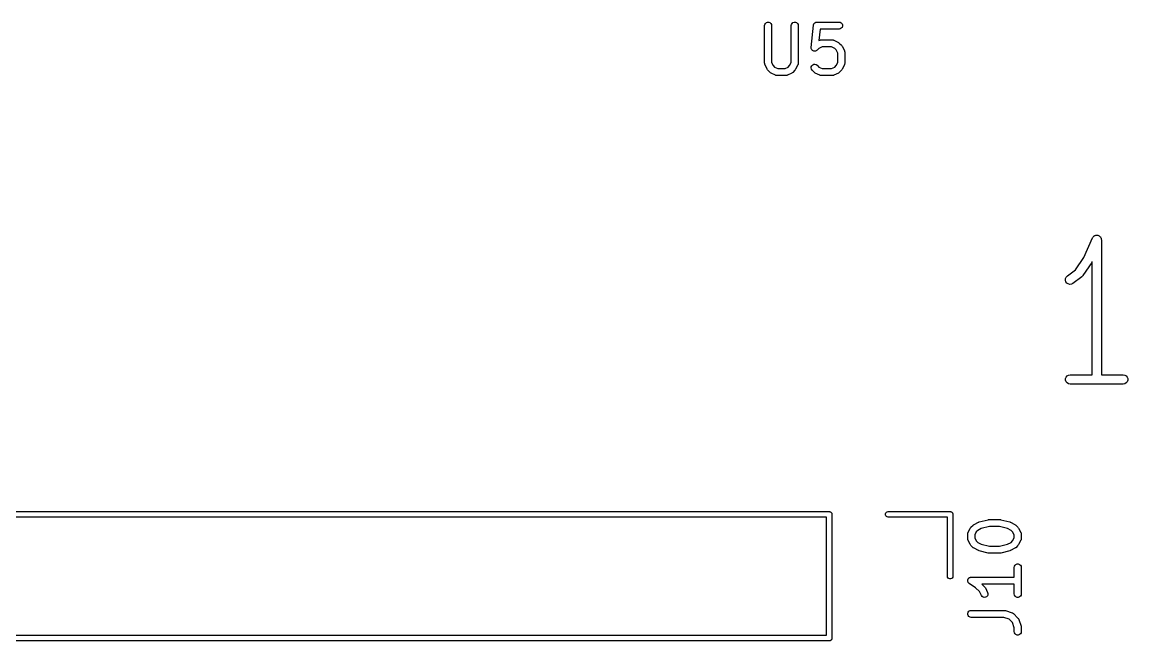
# Model space of a CAD drawing. Extents: x 135.1 to 182.9, y -142 to -62.3.
# Drawn here: x 154.4 to 178.17, y -75.6 to -62.3 of the extents above; entities that cross this region are included whole.
import ezdxf

# ---------------------------------------------------------------- set-up
doc = ezdxf.new("R2010")
doc.units = 0
doc.header["$MEASUREMENT"] = 0
doc.layers.add('BLACK', color=7, linetype='CONTINUOUS')

msp = doc.modelspace()

# ---------------------------------------------------------------- linework, layer by layer
at = {"layer": 'Black'}
for p, q in [((170.363, -62.3784), (170.368, -62.3527)), ((170.363, -63.1879), (170.363, -62.3784)), ((170.368, -62.3527), (170.381, -62.3302)), ((170.381, -62.3302), (170.401, -62.3134)), ((170.401, -62.3134), (170.425, -62.3045)), ((170.425, -62.3045), (170.451, -62.3045)), ((170.451, -62.3045), (170.476, -62.3134)), ((170.476, -62.3134), (170.496, -62.3302)), ((170.496, -62.3302), (170.509, -62.3527)), ((170.509, -62.3527), (170.513, -62.3784)), ((170.513, -62.3784), (170.513, -63.1702)), ((170.935, -62.3784), (170.939, -62.3527)), ((170.935, -63.1702), (170.935, -62.3784)), ((170.939, -62.3527), (170.952, -62.3302)), ((170.952, -62.3302), (170.972, -62.3134)), ((170.972, -62.3134), (170.996, -62.3045)), ((170.996, -62.3045), (171.023, -62.3045)), ((171.023, -62.3045), (171.047, -62.3134)), ((171.047, -62.3134), (171.067, -62.3302)), ((171.067, -62.3302), (171.08, -62.3527)), ((171.08, -62.3527), (171.085, -62.3784)), ((171.085, -62.3784), (171.085, -63.1879)), ((171.363, -62.8471), (171.411, -62.3709)), ((171.411, -62.3709), (171.412, -62.3682)), ((171.412, -62.3654), (171.415, -62.3557)), ((171.412, -62.3682), (171.412, -62.3654)), ((171.415, -62.3557), (171.418, -62.3458)), ((171.418, -62.3458), (171.42, -62.3435)), ((171.42, -62.3435), (171.421, -62.3409)), ((171.421, -62.3409), (171.427, -62.333)), ((171.427, -62.333), (171.433, -62.3247)), ((171.433, -62.3247), (171.436, -62.3231)), ((171.436, -62.3231), (171.438, -62.3209)), ((171.438, -62.3209), (171.446, -62.3158)), ((171.446, -62.3158), (171.455, -62.31)), ((171.455, -62.31), (171.458, -62.3093)), ((171.458, -62.3093), (171.46, -62.3079)), ((171.46, -62.3079), (171.47, -62.3061)), ((171.47, -62.3061), (171.48, -62.3036)), ((171.48, -62.3036), (171.483, -62.3039)), ((171.483, -62.3039), (171.486, -62.3034)), ((171.486, -62.3034), (171.962, -62.3034)), ((171.554, -62.4534), (171.529, -62.7016)), ((171.962, -62.4534), (171.554, -62.4534)), ((171.962, -62.3034), (171.988, -62.3079)), ((171.988, -62.4489), (171.962, -62.4534)), ((171.988, -62.3079), (172.01, -62.3209)), ((172.01, -62.4358), (171.988, -62.4489)), ((172.01, -62.3209), (172.027, -62.3409)), ((172.027, -62.4159), (172.01, -62.4358)), ((172.027, -62.3409), (172.036, -62.3654)), ((172.036, -62.3914), (172.027, -62.4159)), ((172.036, -62.3654), (172.036, -62.3914)), ((171.529, -62.7016), (171.547, -62.6923)), ((171.547, -62.6923), (171.552, -62.691)), ((171.552, -62.691), (171.555, -62.6889)), ((171.555, -62.6889), (171.564, -62.6873)), ((171.564, -62.6873), (171.572, -62.6848)), ((171.572, -62.6848), (171.577, -62.6851)), ((171.577, -62.6851), (171.581, -62.6843)), ((171.581, -62.6843), (171.819, -62.6843)), ((171.819, -62.6843), (171.823, -62.6851)), ((171.823, -62.6851), (171.828, -62.6848)), ((171.828, -62.6848), (171.836, -62.6873)), ((171.836, -62.6873), (171.845, -62.6889)), ((171.845, -62.6889), (171.848, -62.691)), ((171.848, -62.691), (171.853, -62.6923)), ((171.853, -62.6923), (171.948, -62.7399)), ((171.948, -62.7399), (171.957, -62.747)), ((171.364, -62.8476), (171.363, -62.8471)), ((171.363, -62.848), (171.364, -62.8476)), ((171.364, -62.8605), (171.363, -62.848)), ((171.365, -62.8731), (171.364, -62.8605)), ((171.366, -62.8735), (171.365, -62.8731)), ((171.366, -62.874), (171.366, -62.8735)), ((171.371, -62.8854), (171.366, -62.874)), ((171.376, -62.8968), (171.371, -62.8854)), ((171.376, -62.8972), (171.376, -62.8968)), ((171.377, -62.8976), (171.376, -62.8972)), ((171.386, -62.9065), (171.377, -62.8976)), ((171.394, -62.9155), (171.386, -62.9065)), ((171.395, -62.9157), (171.394, -62.9155)), ((171.395, -62.916), (171.395, -62.9157)), ((171.406, -62.9213), (171.395, -62.916)), ((171.418, -62.9268), (171.406, -62.9213)), ((171.419, -62.927), (171.418, -62.9268)), ((171.418, -62.9268), (171.418, -62.9268)), ((171.431, -62.9281), (171.419, -62.927)), ((171.444, -62.9294), (171.431, -62.9281)), ((171.445, -62.9293), (171.444, -62.9292)), ((171.444, -62.9292), (171.444, -62.9294)), ((171.457, -62.926), (171.445, -62.9293)), ((171.469, -62.9229), (171.457, -62.926)), ((171.47, -62.9225), (171.469, -62.9227)), ((171.469, -62.9227), (171.469, -62.9229)), ((171.48, -62.9153), (171.47, -62.9225)), ((171.49, -62.9083), (171.48, -62.9153)), ((171.491, -62.9079), (171.49, -62.9083)), ((171.53, -62.8686), (171.491, -62.9076)), ((171.491, -62.9076), (171.491, -62.9079)), ((171.599, -62.8343), (171.53, -62.8686)), ((171.801, -62.8343), (171.599, -62.8343)), ((171.87, -62.8686), (171.801, -62.8343)), ((171.9, -62.899), (171.87, -62.8686)), ((171.935, -62.9675), (171.9, -62.899)), ((171.935, -63.1702), (171.935, -62.9675)), ((171.957, -62.747), (171.967, -62.7539)), ((171.967, -62.7539), (172.015, -62.8015)), ((172.015, -62.8015), (172.022, -62.8114)), ((172.022, -62.8114), (172.029, -62.821)), ((172.029, -62.821), (172.077, -62.9163)), ((172.077, -62.9163), (172.078, -62.9204)), ((172.078, -62.9204), (172.08, -62.9242)), ((172.08, -62.9242), (172.082, -62.9328)), ((172.082, -62.9328), (172.084, -62.9412)), ((172.084, -62.9412), (172.084, -62.9456)), ((172.084, -62.9456), (172.085, -62.9498)), ((172.085, -62.9498), (172.085, -63.1879)), ((170.364, -63.1922), (170.363, -63.1879)), ((170.364, -63.1965), (170.364, -63.1922)), ((170.366, -63.2049), (170.364, -63.1965)), ((170.368, -63.2136), (170.366, -63.2049)), ((170.37, -63.2173), (170.368, -63.2136)), ((170.371, -63.2214), (170.37, -63.2173)), ((170.513, -63.1702), (170.547, -63.2387)), ((170.9, -63.2387), (170.935, -63.1702)), ((171.078, -63.2173), (171.077, -63.2214)), ((171.08, -63.2136), (171.078, -63.2173)), ((171.082, -63.2049), (171.08, -63.2136)), ((171.084, -63.1965), (171.082, -63.2049)), ((171.085, -63.1879), (171.084, -63.1922)), ((171.084, -63.1922), (171.084, -63.1965)), ((171.395, -63.2217), (171.419, -63.2107)), ((171.419, -63.2107), (171.445, -63.2084)), ((171.445, -63.2084), (171.47, -63.2152)), ((171.47, -63.2152), (171.491, -63.2301)), ((171.9, -63.2387), (171.935, -63.1702)), ((172.078, -63.2173), (172.077, -63.2214)), ((172.08, -63.2136), (172.078, -63.2173)), ((172.082, -63.2049), (172.08, -63.2136)), ((172.084, -63.1965), (172.082, -63.2049)), ((172.085, -63.1879), (172.084, -63.1922)), ((172.084, -63.1922), (172.084, -63.1965)), ((170.419, -63.3167), (170.371, -63.2214)), ((170.426, -63.3263), (170.419, -63.3167)), ((170.433, -63.3362), (170.426, -63.3263)), ((170.48, -63.3838), (170.433, -63.3362)), ((170.49, -63.3907), (170.48, -63.3838)), ((170.5, -63.3978), (170.49, -63.3907)), ((170.595, -63.4455), (170.5, -63.3978)), ((170.547, -63.2387), (170.578, -63.2691)), ((170.578, -63.2691), (170.646, -63.3034)), ((170.599, -63.4467), (170.595, -63.4455)), ((170.603, -63.4489), (170.599, -63.4467)), ((170.612, -63.4504), (170.603, -63.4489)), ((170.62, -63.4529), (170.612, -63.4504)), ((170.624, -63.4526), (170.62, -63.4529)), ((170.629, -63.4534), (170.624, -63.4526)), ((170.819, -63.4534), (170.629, -63.4534)), ((170.646, -63.3034), (170.801, -63.3034)), ((170.801, -63.3034), (170.87, -63.2691)), ((170.823, -63.4526), (170.819, -63.4534)), ((170.828, -63.4529), (170.823, -63.4526)), ((170.836, -63.4504), (170.828, -63.4529)), ((170.845, -63.4489), (170.836, -63.4504)), ((170.848, -63.4467), (170.845, -63.4489)), ((170.853, -63.4455), (170.848, -63.4467)), ((170.948, -63.3978), (170.853, -63.4455)), ((170.87, -63.2691), (170.9, -63.2387)), ((170.957, -63.3907), (170.948, -63.3978)), ((170.967, -63.3838), (170.957, -63.3907)), ((171.015, -63.3362), (170.967, -63.3838)), ((171.022, -63.3263), (171.015, -63.3362)), ((171.029, -63.3167), (171.022, -63.3263)), ((171.077, -63.2214), (171.029, -63.3167)), ((171.363, -63.2897), (171.366, -63.2637)), ((171.37, -63.3148), (171.363, -63.2897)), ((171.366, -63.2637), (171.377, -63.2401)), ((171.385, -63.3362), (171.37, -63.3148)), ((171.377, -63.2401), (171.395, -63.2217)), ((171.433, -63.3838), (171.385, -63.3362)), ((171.443, -63.3907), (171.433, -63.3838)), ((171.452, -63.3978), (171.443, -63.3907)), ((171.547, -63.4455), (171.452, -63.3978)), ((171.491, -63.2301), (171.53, -63.2691)), ((171.53, -63.2691), (171.599, -63.3034)), ((171.552, -63.4467), (171.547, -63.4455)), ((171.555, -63.4489), (171.552, -63.4467)), ((171.564, -63.4504), (171.555, -63.4489)), ((171.572, -63.4529), (171.564, -63.4504)), ((171.577, -63.4526), (171.572, -63.4529)), ((171.581, -63.4534), (171.577, -63.4526)), ((171.819, -63.4534), (171.581, -63.4534)), ((171.599, -63.3034), (171.801, -63.3034)), ((171.801, -63.3034), (171.87, -63.2691)), ((171.823, -63.4526), (171.819, -63.4534)), ((171.828, -63.4529), (171.823, -63.4526)), ((171.836, -63.4504), (171.828, -63.4529)), ((171.845, -63.4489), (171.836, -63.4504)), ((171.848, -63.4467), (171.845, -63.4489)), ((171.853, -63.4455), (171.848, -63.4467)), ((171.948, -63.3978), (171.853, -63.4455)), ((171.87, -63.2691), (171.9, -63.2387)), ((171.957, -63.3907), (171.948, -63.3978)), ((171.967, -63.3838), (171.957, -63.3907)), ((172.015, -63.3362), (171.967, -63.3838)), ((172.022, -63.3263), (172.015, -63.3362)), ((172.029, -63.3167), (172.022, -63.3263)), ((172.077, -63.2214), (172.029, -63.3167)), ((177.222, -67.3633), (177.409, -66.9425)), ((177.409, -66.9425), (177.416, -66.931)), ((177.416, -66.931), (177.423, -66.9189)), ((177.423, -66.9189), (177.426, -66.9166)), ((177.426, -66.9166), (177.428, -66.9137)), ((177.428, -66.9137), (177.439, -66.9055)), ((177.439, -66.9055), (177.45, -66.8965)), ((177.45, -66.8965), (177.453, -66.8953)), ((177.453, -66.8953), (177.456, -66.8933)), ((177.456, -66.8933), (177.47, -66.8894)), ((177.47, -66.8894), (177.483, -66.8847)), ((177.483, -66.8847), (177.486, -66.8847)), ((177.486, -66.8847), (177.489, -66.8837)), ((177.489, -66.8837), (177.503, -66.8847)), ((177.503, -66.8847), (177.517, -66.8847)), ((177.517, -66.8847), (177.521, -66.8859)), ((177.521, -66.8859), (177.524, -66.8861)), ((177.524, -66.8861), (177.537, -66.8918)), ((177.537, -66.8918), (177.55, -66.8965)), ((177.55, -66.8965), (177.553, -66.8988)), ((177.553, -66.8988), (177.556, -66.9002)), ((177.556, -66.9002), (177.566, -66.9099)), ((177.566, -66.9099), (177.577, -66.9189)), ((177.577, -66.9189), (177.578, -66.9219)), ((177.578, -66.9219), (177.581, -66.9243)), ((177.581, -66.9243), (177.587, -66.9369)), ((177.587, -66.9369), (177.594, -66.9489)), ((177.594, -66.9489), (177.595, -66.9524)), ((177.595, -66.9524), (177.596, -66.9555)), ((177.596, -66.9555), (177.598, -66.9694)), ((177.598, -66.9694), (177.6, -66.9831)), ((177.6, -66.9831), (177.6, -69.8831)), ((177.045, -67.6277), (177.222, -67.3633)), ((177.393, -67.4672), (177.202, -67.7529)), ((177.396, -67.4594), (177.393, -67.4672)), ((177.4, -67.4537), (177.396, -67.4594)), ((177.4, -69.8831), (177.4, -67.4537)), ((176.869, -67.7603), (177.045, -67.6277)), ((176.829, -67.8522), (176.831, -67.8176)), ((176.839, -67.8855), (176.829, -67.8522)), ((176.831, -67.8176), (176.845, -67.7856)), ((176.86, -67.9133), (176.839, -67.8855)), ((176.845, -67.7856), (176.869, -67.7603)), ((176.889, -67.9322), (176.86, -67.9133)), ((176.923, -67.9401), (176.889, -67.9322)), ((176.958, -67.936), (176.923, -67.9401)), ((176.989, -67.9203), (176.958, -67.936)), ((177.179, -67.7774), (176.989, -67.9203)), ((177.191, -67.7651), (177.179, -67.7774)), ((177.202, -67.7529), (177.191, -67.7651)), ((176.83, -69.9658), (176.842, -69.9331)), ((176.83, -70.0005), (176.83, -69.9658)), ((176.842, -70.0331), (176.83, -70.0005)), ((176.842, -69.9331), (176.864, -69.9065)), ((176.864, -70.0597), (176.842, -70.0331)), ((176.864, -69.9065), (176.894, -69.8892)), ((176.894, -70.0771), (176.864, -70.0597)), ((176.894, -69.8892), (176.929, -69.8831)), ((176.929, -70.0831), (176.894, -70.0771)), ((176.929, -69.8831), (177.4, -69.8831)), ((178.071, -70.0831), (176.929, -70.0831)), ((177.6, -69.8831), (178.071, -69.8831)), ((178.071, -69.8831), (178.106, -69.8892)), ((178.106, -70.0771), (178.071, -70.0831)), ((178.106, -69.8892), (178.136, -69.9065)), ((178.136, -70.0597), (178.106, -70.0771)), ((178.136, -69.9065), (178.158, -69.9331)), ((178.158, -70.0331), (178.136, -70.0597)), ((178.158, -69.9331), (178.17, -69.9658)), ((178.17, -70.0005), (178.158, -70.0331)), ((178.17, -69.9658), (178.17, -70.0005)), ((143.75, -72.824), (171.75, -72.824)), ((171.69, -72.944), (143.81, -72.944)), ((171.69, -75.484), (171.69, -72.944)), ((171.75, -72.824), (171.755, -72.8249)), ((171.755, -72.8249), (171.76, -72.8249)), ((171.76, -72.8249), (171.765, -72.8267)), ((171.765, -72.8267), (171.771, -72.8276)), ((171.771, -72.8276), (171.775, -72.8302)), ((171.775, -72.8302), (171.78, -72.832)), ((171.78, -72.832), (171.784, -72.8354)), ((171.784, -72.8354), (171.789, -72.838)), ((171.789, -72.838), (171.792, -72.8421)), ((171.792, -72.8421), (171.796, -72.8454)), ((171.796, -72.8454), (171.799, -72.85)), ((171.799, -72.85), (171.802, -72.854)), ((171.802, -72.854), (171.804, -72.8589)), ((171.804, -72.8589), (171.806, -72.8635)), ((171.806, -72.8635), (171.807, -72.8687)), ((171.807, -72.8687), (171.809, -72.8736)), ((171.809, -72.8736), (171.809, -72.8788)), ((171.809, -72.8788), (171.81, -72.884)), ((171.81, -72.884), (171.81, -75.544)), ((172.961, -72.8736), (172.968, -72.854)), ((172.961, -72.8944), (172.961, -72.8736)), ((172.968, -72.914), (172.961, -72.8944)), ((172.968, -72.854), (172.981, -72.838)), ((172.981, -72.93), (172.968, -72.914)), ((172.981, -72.838), (172.999, -72.8276)), ((172.999, -72.9404), (172.981, -72.93)), ((172.999, -72.8276), (173.02, -72.824)), ((173.02, -72.944), (172.999, -72.9404)), ((173.02, -72.824), (174.35, -72.824)), ((174.29, -72.944), (173.02, -72.944)), ((174.29, -74.214), (174.29, -72.944)), ((174.35, -72.824), (174.355, -72.8249)), ((174.355, -72.8249), (174.36, -72.8249)), ((174.36, -72.8249), (174.365, -72.8267)), ((174.365, -72.8267), (174.371, -72.8276)), ((174.371, -72.8276), (174.375, -72.8302)), ((174.375, -72.8302), (174.38, -72.832)), ((174.38, -72.832), (174.384, -72.8354)), ((174.384, -72.8354), (174.389, -72.838)), ((174.389, -72.838), (174.392, -72.8421)), ((174.392, -72.8421), (174.396, -72.8454)), ((174.396, -72.8454), (174.399, -72.85)), ((174.399, -72.85), (174.402, -72.854)), ((174.402, -72.854), (174.404, -72.8589)), ((174.404, -72.8589), (174.406, -72.8635)), ((174.406, -72.8635), (174.407, -72.8687)), ((174.407, -72.8687), (174.409, -72.8736)), ((174.409, -72.8736), (174.409, -72.8788)), ((174.409, -72.8788), (174.41, -72.884)), ((174.41, -72.884), (174.41, -74.214)), ((174.735, -73.2757), (174.783, -73.1805)), ((174.783, -73.1805), (174.79, -73.1708)), ((174.79, -73.1708), (174.797, -73.161)), ((174.797, -73.161), (174.845, -73.1133)), ((174.845, -73.1133), (174.854, -73.1065)), ((174.854, -73.1065), (174.864, -73.0993)), ((174.864, -73.0993), (174.959, -73.0517)), ((175.019, -73.1895), (174.942, -73.228)), ((174.959, -73.0517), (174.967, -73.0493)), ((174.967, -73.0493), (174.975, -73.046)), ((174.975, -73.046), (175.165, -72.9984)), ((175.193, -73.1461), (175.019, -73.1895)), ((175.165, -72.9984), (175.174, -72.9977)), ((175.174, -72.9977), (175.183, -72.9961)), ((175.183, -72.9961), (175.421, -72.9961)), ((175.412, -73.1461), (175.193, -73.1461)), ((175.586, -73.1895), (175.412, -73.1461)), ((175.421, -72.9961), (175.43, -72.9977)), ((175.43, -72.9977), (175.44, -72.9984)), ((175.44, -72.9984), (175.63, -73.046)), ((175.663, -73.228), (175.586, -73.1895)), ((175.63, -73.046), (175.638, -73.0493)), ((175.638, -73.0493), (175.645, -73.0517)), ((175.645, -73.0517), (175.741, -73.0993)), ((175.741, -73.0993), (175.75, -73.1065)), ((175.75, -73.1065), (175.76, -73.1133)), ((175.76, -73.1133), (175.808, -73.161)), ((175.808, -73.161), (175.815, -73.1708)), ((175.815, -73.1708), (175.822, -73.1805)), ((175.822, -73.1805), (175.869, -73.2757)), ((174.727, -73.3092), (174.728, -73.305)), ((174.727, -73.4045), (174.727, -73.3092)), ((174.728, -73.4087), (174.727, -73.4045)), ((174.728, -73.3007), (174.73, -73.2922)), ((174.728, -73.305), (174.728, -73.3007)), ((174.728, -73.413), (174.728, -73.4087)), ((174.73, -73.4215), (174.728, -73.413)), ((174.73, -73.2922), (174.732, -73.2836)), ((174.732, -73.4301), (174.73, -73.4215)), ((174.732, -73.2836), (174.734, -73.2798)), ((174.734, -73.4339), (174.732, -73.4301)), ((174.734, -73.2798), (174.735, -73.2757)), ((174.735, -73.438), (174.734, -73.4339)), ((174.783, -73.5333), (174.735, -73.438)), ((174.912, -73.2584), (174.877, -73.3269)), ((174.877, -73.3269), (174.877, -73.3868)), ((174.877, -73.3868), (174.912, -73.4553)), ((174.942, -73.228), (174.912, -73.2584)), ((175.693, -73.2584), (175.663, -73.228)), ((175.727, -73.3269), (175.693, -73.2584)), ((175.693, -73.4553), (175.727, -73.3868)), ((175.727, -73.3868), (175.727, -73.3269)), ((175.869, -73.438), (175.822, -73.5333)), ((175.869, -73.2757), (175.871, -73.2798)), ((175.871, -73.4339), (175.869, -73.438)), ((175.871, -73.2798), (175.873, -73.2836)), ((175.873, -73.4301), (175.871, -73.4339)), ((175.873, -73.2836), (175.874, -73.2922)), ((175.874, -73.4215), (175.873, -73.4301)), ((175.874, -73.2922), (175.877, -73.3007)), ((175.877, -73.4131), (175.874, -73.4215)), ((175.877, -73.3007), (175.877, -73.305)), ((175.877, -73.305), (175.877, -73.3092)), ((175.877, -73.3092), (175.877, -73.4045)), ((175.877, -73.4045), (175.877, -73.4087)), ((175.877, -73.4087), (175.877, -73.4131)), ((174.79, -73.5429), (174.783, -73.5333)), ((174.797, -73.5527), (174.79, -73.5429)), ((174.845, -73.6004), (174.797, -73.5527)), ((174.854, -73.6073), (174.845, -73.6004)), ((174.864, -73.6144), (174.854, -73.6073)), ((174.959, -73.662), (174.864, -73.6144)), ((174.912, -73.4553), (174.942, -73.4857)), ((174.942, -73.4857), (175.019, -73.5242)), ((174.967, -73.6644), (174.959, -73.662)), ((174.975, -73.6677), (174.967, -73.6644)), ((175.165, -73.7153), (174.975, -73.6677)), ((175.019, -73.5242), (175.193, -73.5676)), ((175.193, -73.5676), (175.412, -73.5676)), ((175.412, -73.5676), (175.586, -73.5242)), ((175.63, -73.6677), (175.44, -73.7153)), ((175.586, -73.5242), (175.663, -73.4857)), ((175.638, -73.6644), (175.63, -73.6677)), ((175.645, -73.662), (175.638, -73.6644)), ((175.741, -73.6144), (175.645, -73.662)), ((175.663, -73.4857), (175.693, -73.4553)), ((175.75, -73.6073), (175.741, -73.6144)), ((175.76, -73.6004), (175.75, -73.6073)), ((175.808, -73.5527), (175.76, -73.6004)), ((175.815, -73.5429), (175.808, -73.5527)), ((175.822, -73.5333), (175.815, -73.5429)), ((175.174, -73.716), (175.165, -73.7153)), ((175.183, -73.7176), (175.174, -73.716)), ((175.421, -73.7176), (175.183, -73.7176)), ((175.43, -73.716), (175.421, -73.7176)), ((175.44, -73.7153), (175.43, -73.716)), ((175.727, -74.0235), (175.732, -73.9979)), ((175.727, -74.2342), (175.727, -74.0235)), ((175.732, -73.9979), (175.745, -73.9753)), ((175.745, -73.9753), (175.765, -73.9586)), ((175.765, -73.9586), (175.789, -73.9497)), ((175.789, -73.9497), (175.815, -73.9497)), ((175.815, -73.9497), (175.84, -73.9586)), ((175.84, -73.9586), (175.86, -73.9753)), ((175.86, -73.9753), (175.873, -73.9979)), ((175.873, -73.9979), (175.877, -74.0235)), ((175.877, -74.0235), (175.877, -74.595)), ((174.294, -74.2345), (174.29, -74.214)), ((174.304, -74.2526), (174.294, -74.2345)), ((174.32, -74.266), (174.304, -74.2526)), ((174.34, -74.2731), (174.32, -74.266)), ((174.36, -74.2731), (174.34, -74.2731)), ((174.38, -74.266), (174.36, -74.2731)), ((174.396, -74.2526), (174.38, -74.266)), ((174.406, -74.2345), (174.396, -74.2526)), ((174.41, -74.214), (174.406, -74.2345)), ((174.728, -74.3044), (174.729, -74.3004)), ((174.729, -74.3133), (174.728, -74.3044)), ((174.729, -74.2962), (174.732, -74.2878)), ((174.729, -74.3004), (174.729, -74.2962)), ((174.729, -74.3223), (174.729, -74.3133)), ((174.73, -74.3262), (174.729, -74.3223)), ((174.73, -74.3303), (174.73, -74.3262)), ((174.734, -74.3383), (174.73, -74.3303)), ((174.732, -74.2878), (174.734, -74.2791)), ((174.734, -74.2791), (174.736, -74.2756)), ((174.737, -74.3467), (174.734, -74.3383)), ((174.736, -74.2756), (174.737, -74.2717)), ((174.737, -74.2717), (174.743, -74.2649)), ((174.74, -74.3499), (174.737, -74.3467)), ((174.742, -74.3536), (174.74, -74.3499)), ((174.748, -74.3598), (174.742, -74.3536)), ((174.743, -74.2649), (174.748, -74.2574)), ((174.748, -74.2574), (174.752, -74.255)), ((174.754, -74.3667), (174.748, -74.3598)), ((174.752, -74.255), (174.754, -74.2518)), ((174.754, -74.2518), (174.762, -74.2473)), ((174.758, -74.3688), (174.754, -74.3667)), ((174.761, -74.3716), (174.758, -74.3688)), ((174.897, -74.4628), (174.761, -74.3716)), ((174.762, -74.2473), (174.769, -74.242)), ((174.769, -74.242), (174.773, -74.2408)), ((174.773, -74.2408), (174.777, -74.2388)), ((174.777, -74.2388), (174.786, -74.2372)), ((174.786, -74.2372), (174.794, -74.2347)), ((174.794, -74.2347), (174.798, -74.235)), ((174.798, -74.235), (174.802, -74.2342)), ((174.802, -74.2342), (175.727, -74.2342)), ((175.727, -74.3842), (175.031, -74.3842)), ((175.031, -74.3842), (175.094, -74.4467)), ((175.727, -74.595), (175.727, -74.3842)), ((174.979, -74.5441), (174.897, -74.4628)), ((175.021, -74.6285), (174.979, -74.5441)), ((175.094, -74.4467), (175.1, -74.4565)), ((175.1, -74.4565), (175.108, -74.4662)), ((175.108, -74.4662), (175.155, -74.5614)), ((175.161, -74.6124), (175.151, -74.6363)), ((175.155, -74.5614), (175.163, -74.5864)), ((175.163, -74.5864), (175.161, -74.6124)), ((175.732, -74.6206), (175.727, -74.595)), ((175.745, -74.6432), (175.732, -74.6206)), ((175.873, -74.6206), (175.86, -74.6432)), ((175.877, -74.595), (175.873, -74.6206)), ((175.037, -74.6494), (175.021, -74.6285)), ((175.058, -74.6638), (175.037, -74.6494)), ((175.084, -74.6698), (175.058, -74.6638)), ((175.109, -74.6668), (175.084, -74.6698)), ((175.133, -74.6552), (175.109, -74.6668)), ((175.151, -74.6363), (175.133, -74.6552)), ((175.765, -74.6599), (175.745, -74.6432)), ((175.789, -74.6688), (175.765, -74.6599)), ((175.815, -74.6688), (175.789, -74.6688)), ((175.84, -74.6599), (175.815, -74.6688)), ((175.86, -74.6432), (175.84, -74.6599)), ((174.729, -75.0105), (174.737, -74.986)), ((174.729, -75.0365), (174.729, -75.0105)), ((174.737, -75.061), (174.729, -75.0365)), ((174.737, -74.986), (174.754, -74.9661)), ((174.754, -75.081), (174.737, -75.061)), ((174.754, -74.9661), (174.777, -74.953)), ((174.777, -75.094), (174.754, -75.081)), ((174.777, -74.953), (174.802, -74.9485)), ((174.802, -75.0985), (174.777, -75.094)), ((174.802, -74.9485), (175.517, -74.9485)), ((175.504, -75.0985), (174.802, -75.0985)), ((175.619, -75.1367), (175.504, -75.0985)), ((175.517, -74.9485), (175.529, -74.9506)), ((175.529, -74.9506), (175.54, -74.9524)), ((175.54, -74.9524), (175.683, -75)), ((175.683, -75), (175.687, -75.0021)), ((175.687, -75.0021), (175.691, -75.0032)), ((175.691, -75.0032), (175.698, -75.0082)), ((175.698, -75.0082), (175.706, -75.0124)), ((175.706, -75.0124), (175.709, -75.0156)), ((175.709, -75.0156), (175.713, -75.0181)), ((175.713, -75.0181), (175.808, -75.1133)), ((175.689, -75.2069), (175.619, -75.1367)), ((175.727, -75.3214), (175.689, -75.2069)), ((175.727, -75.4045), (175.727, -75.3214)), ((175.808, -75.1133), (175.81, -75.1169)), ((175.81, -75.1169), (175.814, -75.1198)), ((175.814, -75.1198), (175.818, -75.1275)), ((175.818, -75.1275), (175.823, -75.1347)), ((175.823, -75.1347), (175.824, -75.1389)), ((175.824, -75.1389), (175.826, -75.1427)), ((175.826, -75.1427), (175.874, -75.2855)), ((175.874, -75.2855), (175.875, -75.2974)), ((175.875, -75.2974), (175.877, -75.3092)), ((175.877, -75.3092), (175.877, -75.4045)), ((143.81, -75.484), (171.69, -75.484)), ((171.802, -75.574), (171.799, -75.578)), ((171.804, -75.5691), (171.802, -75.574)), ((171.806, -75.5645), (171.804, -75.5691)), ((171.807, -75.5593), (171.806, -75.5645)), ((171.809, -75.5544), (171.807, -75.5593)), ((171.81, -75.544), (171.809, -75.5492)), ((171.809, -75.5492), (171.809, -75.5544)), ((175.732, -75.4301), (175.727, -75.4045)), ((175.745, -75.4527), (175.732, -75.4301)), ((175.765, -75.4694), (175.745, -75.4527)), ((175.789, -75.4783), (175.765, -75.4694)), ((175.815, -75.4783), (175.789, -75.4783)), ((175.84, -75.4694), (175.815, -75.4783)), ((175.86, -75.4527), (175.84, -75.4694)), ((175.873, -75.4301), (175.86, -75.4527)), ((175.877, -75.4045), (175.873, -75.4301)), ((171.75, -75.604), (143.75, -75.604)), ((171.755, -75.6031), (171.75, -75.604)), ((171.76, -75.6031), (171.755, -75.6031)), ((171.765, -75.6013), (171.76, -75.6031)), ((171.771, -75.6004), (171.765, -75.6013)), ((171.775, -75.5978), (171.771, -75.6004)), ((171.78, -75.596), (171.775, -75.5978)), ((171.784, -75.5926), (171.78, -75.596)), ((171.789, -75.59), (171.784, -75.5926)), ((171.792, -75.5859), (171.789, -75.59)), ((171.796, -75.5826), (171.792, -75.5859)), ((171.799, -75.578), (171.796, -75.5826))]:
    msp.add_line(p, q, dxfattribs=at)

doc.saveas('drawing.dxf')
